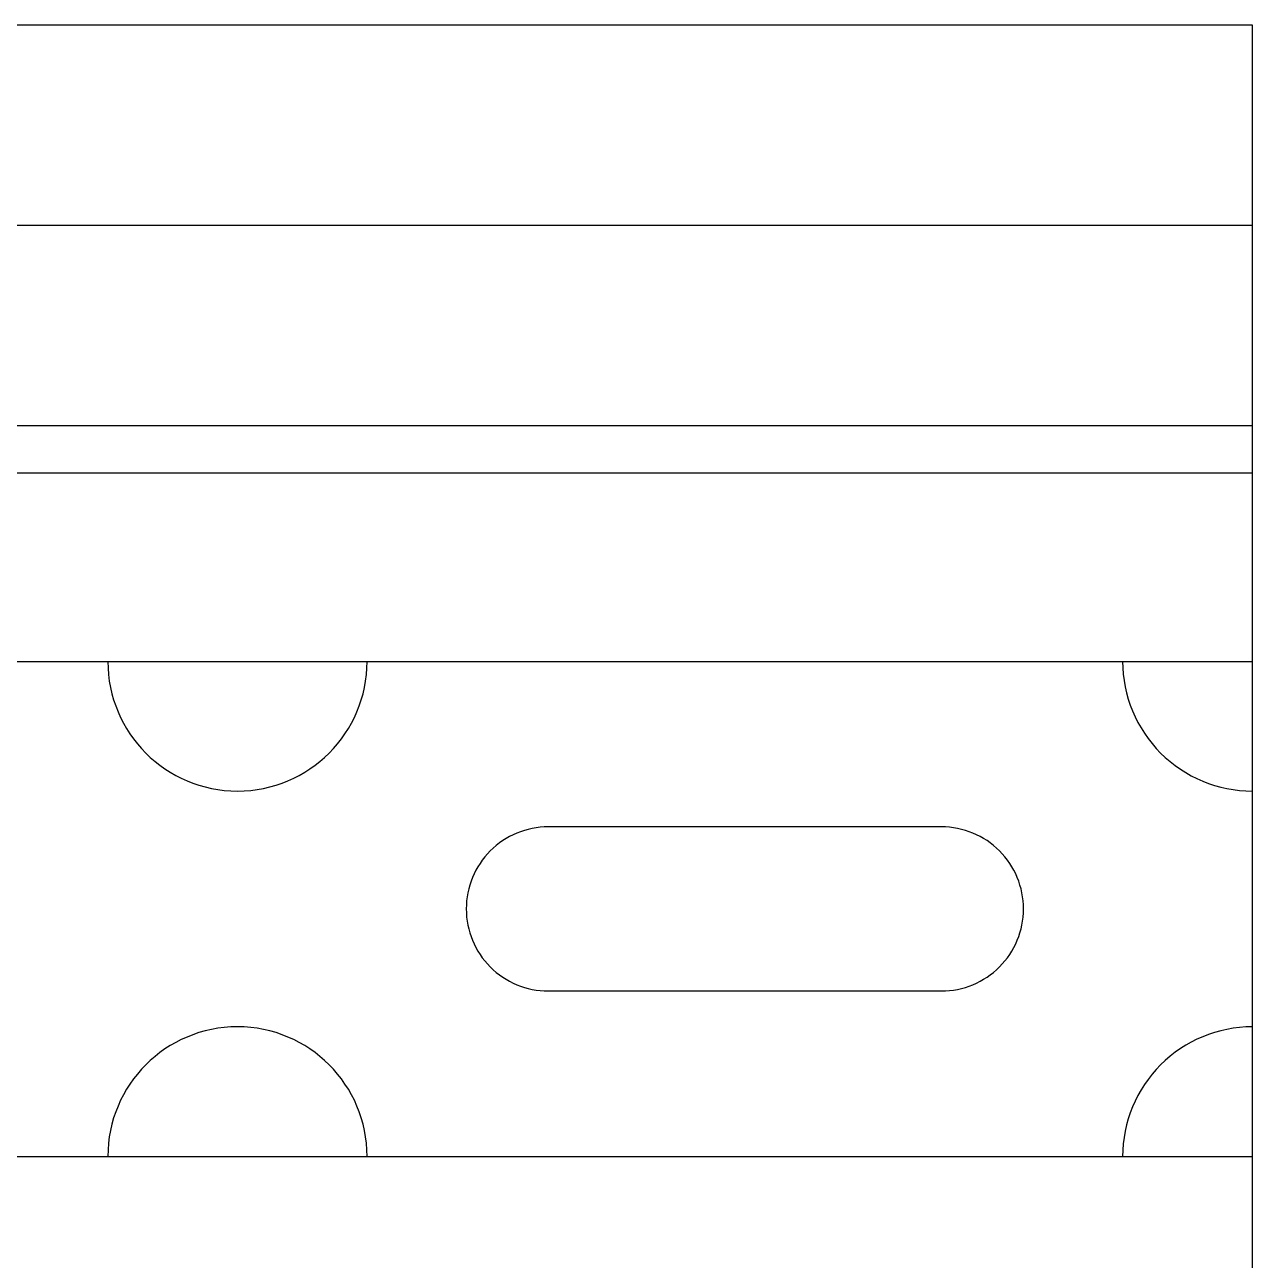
# Model space of a CAD drawing. Extents: x -111 to 2985, y -118 to 122.
# Drawn here: x 109.58 to 115.93, y 115.17 to 121.56 of the extents above; entities that cross this region are included whole.
import ezdxf

# ---------------------------------------------------------------- set-up
doc = ezdxf.new("R2010")
doc.units = 0
doc.layers.add('LAYER_03', color=5, linetype='CONTINUOUS')

msp = doc.modelspace()

# ---------------------------------------------------------------- linework, layer by layer
at = {"layer": 'LAYER_03'}
for points in [[(73.9139, 121.5617), (115.9333, 121.5617)], [(115.9333, 121.5617), (115.9333, 84.8376)], [(73.9139, 120.5247), (115.9333, 120.5247)], [(73.9139, 119.4876), (115.9333, 119.4876)], [(73.9139, 119.2436), (115.9333, 119.2436)], [(94.9236, 118.2675), (115.9333, 118.2675)], [(105.4285, 118.2675), (115.9333, 118.2675)], [(114.3248, 117.411), (112.2894, 117.411)], [(112.2894, 116.562), (114.3248, 116.562)], [(94.9236, 115.7054), (115.9333, 115.7054)], [(105.4285, 115.7054), (115.9333, 115.7054)]]:
    msp.add_lwpolyline(points, dxfattribs=at)
for points in [[(110.0099, 118.2675, 1), (111.3519, 118.2675)], [(115.2623, 118.2675, 0.414214), (115.9333, 117.5965)], [(112.2894, 117.411, 0.414214), (111.8649, 116.9865, 0.414214), (112.2894, 116.562)], [(114.3248, 116.562, 0.414214), (114.7493, 116.9865, 0.414214), (114.3248, 117.411)], [(111.3519, 115.7054, 1), (110.0099, 115.7054)], [(115.9333, 116.3764, 0.414214), (115.2623, 115.7054)]]:
    msp.add_lwpolyline(points, format="xyb", dxfattribs=at)

doc.saveas('drawing.dxf')
